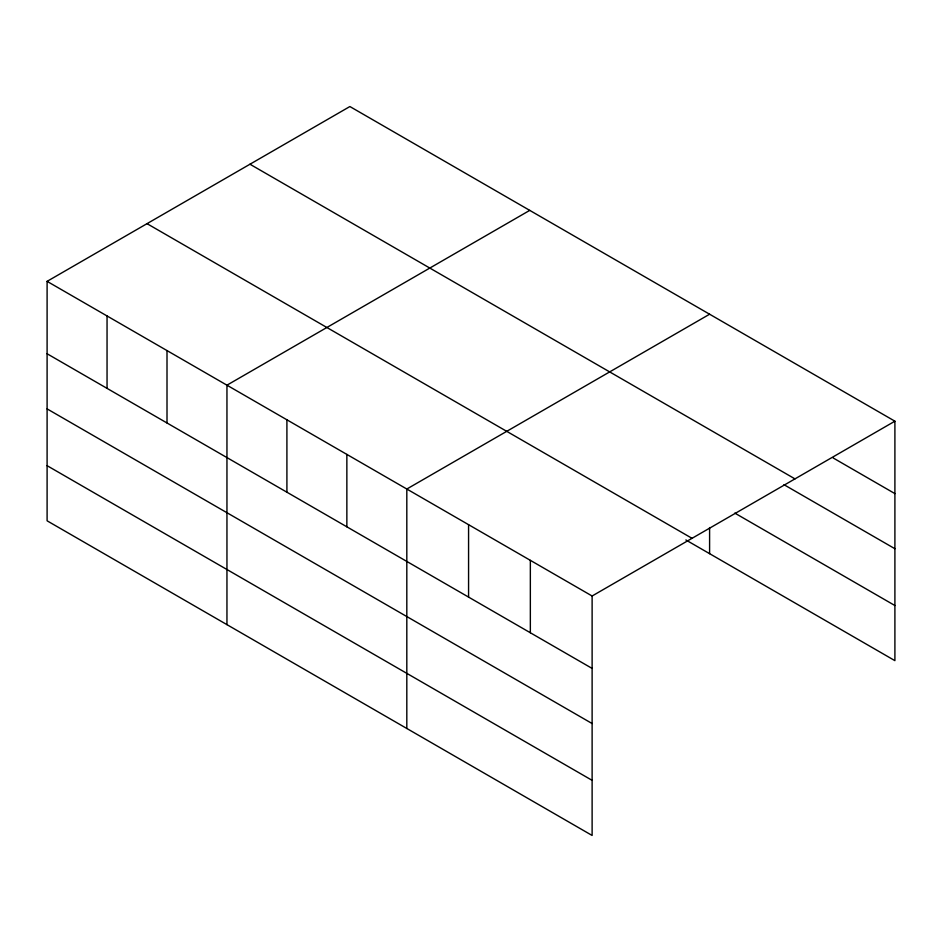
<?xml version="1.0" encoding="UTF-8"?>
<svg xmlns="http://www.w3.org/2000/svg" width="942" height="942" viewBox="0 0 942 942"><rect width="100%" height="100%" fill="white"/><g stroke="black" fill="none" stroke-linecap="round" stroke-linejoin="round"><path stroke-width="1.41" d="M47.1 281.352L592.118 596.003L592.118 835.46L47.1 520.808L47.1 281.352L349.882 106.54L894.9 421.192L894.9 660.648L685.87 539.966M529.745 210.372L226.951 385.184L226.951 624.64M709.597 314.216L406.814 489.028L406.814 728.484M592.118 596.003L894.9 421.192M833.128 457.942L894.9 493.608M249.971 164.226L794.977 478.889M783.968 484.683L894.9 548.727M734.807 513.096L894.9 605.529M147.023 223.654L692.029 538.318M47.1 353.756L592.118 668.42M47.1 408.887L592.118 723.538M47.1 465.678L592.118 780.341M709.597 527.555L709.597 553.672M530.346 560.349L530.346 632.753M468.574 524.682L468.574 597.098M346.856 454.409L346.856 526.825M286.91 419.802L286.91 492.207M167.005 350.577L167.005 422.982M107.047 315.959L107.047 388.375"/></g></svg>
